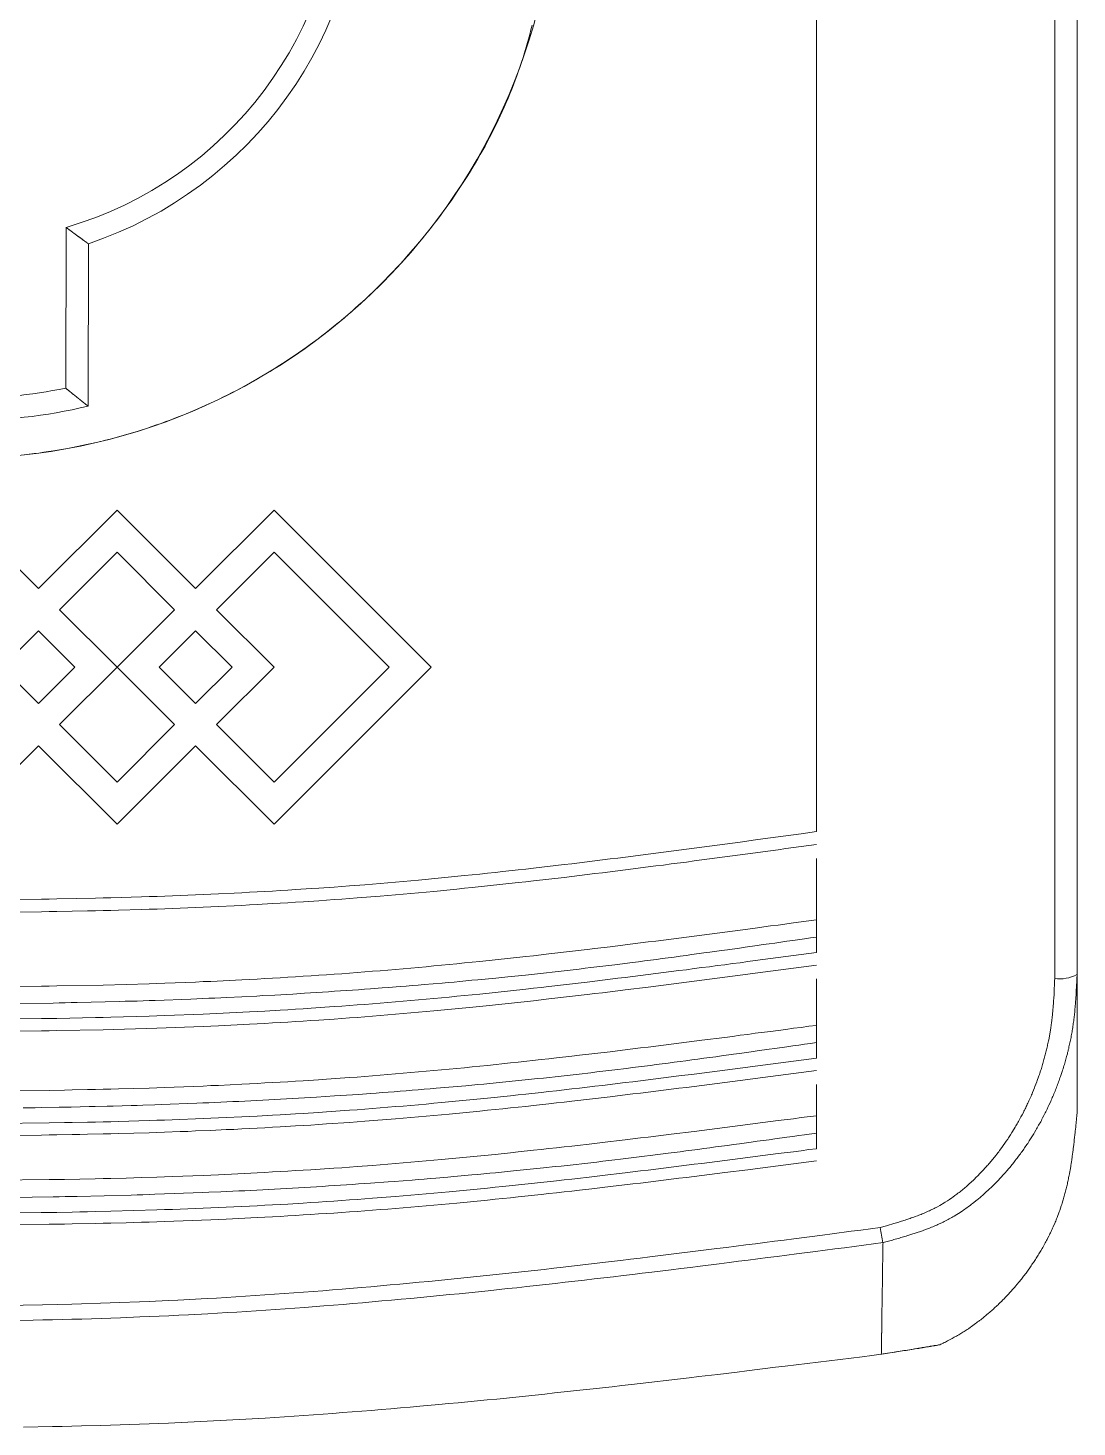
# Model space of a CAD drawing. Header units: millimetres. Extents: x 0 to 1975, y 0 to 1358.
# Drawn here: x 1099.86 to 1113.95, y 646.45 to 665.25 of the extents above; entities that cross this region are included whole.
import ezdxf

# ---------------------------------------------------------------- set-up
doc = ezdxf.new("R2010")
doc.units = ezdxf.units.MM
doc.layers.add('KASTEN', color=1, linetype='Continuous', lineweight=5)

msp = doc.modelspace()

# ---------------------------------------------------------------- linework, layer by layer
at = {"layer": 'KASTEN', "linetype": 'Continuous', "ltscale": 4}
for p, q in [((1113.648, 652.48), (1113.648, 682.458)), ((1113.948, 682.408), (1113.948, 652.531)), ((1110.448, 654.453), (1110.448, 680.486)), ((1100.364, 660.41), (1100.367, 662.571)), ((1100.663, 660.168), (1100.667, 662.35)), ((1099.998, 657.717), (1098.948, 658.767)), ((1099.998, 657.717), (1101.053, 658.772)), ((1102.108, 657.717), (1101.053, 658.772)), ((1102.108, 657.717), (1103.163, 658.772)), ((1105.273, 656.662), (1103.163, 658.772)), ((1100.28, 657.434), (1101.053, 658.207)), ((1101.825, 657.434), (1101.053, 658.207)), ((1102.39, 657.434), (1103.163, 658.207)), ((1104.707, 656.662), (1103.163, 658.207)), ((1101.048, 656.667), (1100.28, 657.434)), ((1101.058, 656.667), (1101.825, 657.434)), ((1103.163, 656.662), (1102.39, 657.434)), ((1099.508, 656.662), (1099.998, 657.152)), ((1100.487, 656.662), (1099.998, 657.152)), ((1101.618, 656.662), (1102.108, 657.152)), ((1102.597, 656.662), (1102.108, 657.152)), ((1099.998, 656.173), (1099.508, 656.662)), ((1099.998, 656.173), (1100.487, 656.662)), ((1100.28, 655.89), (1101.048, 656.657)), ((1101.048, 656.657), (1101.048, 656.667)), ((1101.058, 656.657), (1101.058, 656.667)), ((1101.825, 655.89), (1101.058, 656.657)), ((1102.108, 656.173), (1101.618, 656.662)), ((1102.108, 656.173), (1102.597, 656.662)), ((1102.39, 655.89), (1103.163, 656.662)), ((1103.163, 655.118), (1104.707, 656.662)), ((1103.163, 654.552), (1105.273, 656.662)), ((1101.053, 655.118), (1100.28, 655.89)), ((1101.053, 655.118), (1101.825, 655.89)), ((1103.163, 655.118), (1102.39, 655.89)), ((1098.948, 654.557), (1099.998, 655.607)), ((1101.053, 654.552), (1099.998, 655.607)), ((1101.053, 654.552), (1102.108, 655.607)), ((1103.163, 654.552), (1102.108, 655.607)), ((1110.448, 653.267), (1110.448, 654.093)), ((1110.448, 653.267), (1110.448, 653.036)), ((1110.448, 652.829), (1110.448, 653.036)), ((1110.448, 651.85), (1110.448, 652.473)), ((1113.948, 652.531), (1113.948, 650.668)), ((1110.448, 651.85), (1110.448, 651.618)), ((1110.448, 651.409), (1110.448, 651.617)), ((1110.448, 650.636), (1110.448, 651.054)), ((1110.448, 650.636), (1110.448, 650.402)), ((1110.448, 650.193), (1110.448, 650.402))]:
    msp.add_line(p, q, dxfattribs=at)
for points in [[(1106.628, 665.286), (1106.613, 665.223), (1106.597, 665.161), (1106.58, 665.099), (1106.526, 664.913), (1106.507, 664.852), (1106.487, 664.79), (1106.424, 664.607), (1106.401, 664.547), (1106.378, 664.486), (1106.355, 664.426), (1106.33, 664.366), (1106.306, 664.306), (1106.28, 664.247), (1106.254, 664.187), (1106.228, 664.128), (1106.201, 664.069), (1106.173, 664.01), (1106.145, 663.952), (1106.087, 663.836), (1106.057, 663.778), (1106.026, 663.72), (1105.996, 663.663), (1105.932, 663.549), (1105.9, 663.493), (1105.867, 663.436), (1105.833, 663.38), (1105.799, 663.325), (1105.765, 663.269), (1105.695, 663.159), (1105.659, 663.104), (1105.623, 663.05), (1105.549, 662.942), (1105.435, 662.783), (1105.396, 662.73), (1105.356, 662.678), (1105.317, 662.626), (1105.277, 662.575), (1105.236, 662.523), (1105.195, 662.473), (1105.154, 662.422), (1105.113, 662.372), (1105.071, 662.322), (1105.028, 662.272), (1104.942, 662.174), (1104.899, 662.126), (1104.855, 662.077), (1104.722, 661.935), (1104.631, 661.842), (1104.585, 661.796), (1104.492, 661.705), (1104.445, 661.66), (1104.397, 661.616), (1104.35, 661.572), (1104.302, 661.528), (1104.253, 661.485), (1104.205, 661.442), (1104.156, 661.399), (1104.106, 661.357), (1104.057, 661.315), (1104.007, 661.274), (1103.956, 661.233), (1103.906, 661.193), (1103.855, 661.153), (1103.803, 661.113), (1103.752, 661.074), (1103.648, 660.996), (1103.595, 660.958), (1103.489, 660.884), (1103.435, 660.847), (1103.382, 660.811), (1103.328, 660.775), (1103.273, 660.74), (1103.219, 660.705), (1103.164, 660.67), (1103.108, 660.636), (1103.053, 660.603), (1102.997, 660.569), (1102.941, 660.537), (1102.884, 660.505), (1102.828, 660.473), (1102.714, 660.411), (1102.656, 660.38), (1102.598, 660.351), (1102.541, 660.321), (1102.482, 660.292), (1102.424, 660.264), (1102.306, 660.208), (1102.247, 660.181), (1102.188, 660.155), (1102.068, 660.103), (1101.948, 660.053), (1101.888, 660.029), (1101.827, 660.005), (1101.767, 659.982), (1101.706, 659.96), (1101.644, 659.937), (1101.583, 659.916), (1101.521, 659.895), (1101.46, 659.874), (1101.336, 659.834), (1101.274, 659.815), (1101.211, 659.796), (1101.149, 659.778), (1101.086, 659.76), (1101.024, 659.743), (1100.961, 659.727), (1100.898, 659.71), (1100.834, 659.695), (1100.708, 659.665), (1100.644, 659.651), (1100.581, 659.638), (1100.453, 659.612), (1100.389, 659.6), (1100.197, 659.567), (1100.132, 659.558), (1100.068, 659.548), (1100.003, 659.539), (1099.939, 659.531), (1099.874, 659.523), (1099.81, 659.516)], [(1100.667, 662.35), (1100.666, 662.35), (1100.666, 662.351), (1100.665, 662.351), (1100.665, 662.352), (1100.664, 662.352), (1100.663, 662.353), (1100.662, 662.353), (1100.662, 662.354), (1100.661, 662.354), (1100.661, 662.355), (1100.659, 662.355), (1100.659, 662.356), (1100.658, 662.356), (1100.658, 662.357), (1100.657, 662.357), (1100.656, 662.358), (1100.655, 662.358), (1100.655, 662.359), (1100.654, 662.359), (1100.654, 662.36), (1100.653, 662.36), (1100.652, 662.361), (1100.651, 662.361), (1100.651, 662.362), (1100.65, 662.362), (1100.649, 662.363), (1100.648, 662.363), (1100.648, 662.364), (1100.647, 662.364), (1100.645, 662.366), (1100.644, 662.366), (1100.641, 662.369), (1100.64, 662.369), (1100.64, 662.37), (1100.639, 662.37), (1100.637, 662.372), (1100.636, 662.372), (1100.634, 662.374), (1100.633, 662.374), (1100.633, 662.375), (1100.632, 662.375), (1100.631, 662.376), (1100.63, 662.376), (1100.629, 662.377), (1100.629, 662.378), (1100.628, 662.378), (1100.627, 662.379), (1100.626, 662.379), (1100.626, 662.38), (1100.625, 662.38), (1100.623, 662.382), (1100.622, 662.382), (1100.619, 662.385), (1100.618, 662.385), (1100.617, 662.386), (1100.616, 662.386), (1100.616, 662.387), (1100.615, 662.388), (1100.614, 662.388), (1100.612, 662.39), (1100.611, 662.39), (1100.609, 662.392), (1100.608, 662.392), (1100.608, 662.393), (1100.607, 662.394), (1100.606, 662.394), (1100.604, 662.396), (1100.603, 662.396), (1100.601, 662.398), (1100.6, 662.398), (1100.598, 662.4), (1100.597, 662.4), (1100.594, 662.403), (1100.593, 662.403), (1100.591, 662.405), (1100.59, 662.405), (1100.587, 662.408), (1100.586, 662.408), (1100.583, 662.411), (1100.582, 662.411), (1100.579, 662.414), (1100.578, 662.414), (1100.575, 662.417), (1100.574, 662.417), (1100.571, 662.42), (1100.57, 662.42), (1100.568, 662.422), (1100.566, 662.423), (1100.565, 662.424), (1100.564, 662.424), (1100.56, 662.428), (1100.559, 662.428), (1100.557, 662.43), (1100.555, 662.431), (1100.553, 662.433), (1100.552, 662.433), (1100.548, 662.437), (1100.546, 662.438), (1100.545, 662.438), (1100.541, 662.442), (1100.539, 662.443), (1100.538, 662.443), (1100.534, 662.447), (1100.532, 662.448), (1100.531, 662.449), (1100.53, 662.449), (1100.527, 662.452), (1100.525, 662.453), (1100.521, 662.457), (1100.519, 662.457), (1100.516, 662.46), (1100.514, 662.461), (1100.51, 662.465), (1100.508, 662.465), (1100.505, 662.468), (1100.503, 662.469), (1100.5, 662.472), (1100.498, 662.473), (1100.495, 662.476), (1100.493, 662.476), (1100.49, 662.479), (1100.488, 662.48), (1100.485, 662.483), (1100.483, 662.484), (1100.48, 662.487), (1100.478, 662.488), (1100.476, 662.49), (1100.474, 662.491), (1100.473, 662.491), (1100.471, 662.493), (1100.469, 662.494), (1100.466, 662.497), (1100.464, 662.498), (1100.462, 662.5), (1100.46, 662.501), (1100.458, 662.503), (1100.456, 662.504), (1100.453, 662.507), (1100.451, 662.508), (1100.449, 662.51), (1100.447, 662.511), (1100.445, 662.513), (1100.443, 662.514), (1100.442, 662.514), (1100.44, 662.516), (1100.438, 662.517), (1100.436, 662.519), (1100.434, 662.52), (1100.432, 662.522), (1100.43, 662.523), (1100.428, 662.525), (1100.426, 662.526), (1100.423, 662.529), (1100.421, 662.53), (1100.419, 662.532), (1100.417, 662.533), (1100.415, 662.535), (1100.413, 662.536), (1100.411, 662.538), (1100.409, 662.539), (1100.407, 662.541), (1100.405, 662.542), (1100.403, 662.544), (1100.401, 662.545), (1100.399, 662.547), (1100.397, 662.548), (1100.395, 662.55), (1100.393, 662.551), (1100.39, 662.554), (1100.388, 662.555), (1100.386, 662.557), (1100.384, 662.558), (1100.382, 662.56), (1100.38, 662.561), (1100.378, 662.563), (1100.376, 662.564), (1100.374, 662.566), (1100.372, 662.567), (1100.37, 662.569), (1100.368, 662.57), (1100.367, 662.571)], [(1100.364, 660.41), (1100.368, 660.406), (1100.37, 660.405), (1100.371, 660.404), (1100.373, 660.403), (1100.374, 660.402), (1100.375, 660.4), (1100.377, 660.399), (1100.378, 660.398), (1100.38, 660.397), (1100.384, 660.393), (1100.386, 660.392), (1100.387, 660.391), (1100.389, 660.39), (1100.39, 660.388), (1100.391, 660.387), (1100.393, 660.386), (1100.394, 660.385), (1100.396, 660.384), (1100.397, 660.382), (1100.399, 660.381), (1100.4, 660.38), (1100.402, 660.379), (1100.407, 660.374), (1100.409, 660.373), (1100.41, 660.372), (1100.412, 660.371), (1100.413, 660.369), (1100.415, 660.368), (1100.417, 660.366), (1100.419, 660.365), (1100.423, 660.361), (1100.425, 660.36), (1100.426, 660.359), (1100.428, 660.358), (1100.429, 660.357), (1100.43, 660.355), (1100.432, 660.354), (1100.433, 660.353), (1100.435, 660.352), (1100.436, 660.351), (1100.438, 660.35), (1100.439, 660.348), (1100.441, 660.347), (1100.443, 660.345), (1100.445, 660.344), (1100.449, 660.34), (1100.451, 660.339), (1100.453, 660.337), (1100.455, 660.336), (1100.46, 660.331), (1100.462, 660.33), (1100.463, 660.329), (1100.465, 660.328), (1100.466, 660.326), (1100.468, 660.325), (1100.47, 660.323), (1100.472, 660.322), (1100.473, 660.321), (1100.475, 660.32), (1100.476, 660.319), (1100.477, 660.317), (1100.479, 660.316), (1100.48, 660.315), (1100.482, 660.314), (1100.484, 660.312), (1100.486, 660.311), (1100.487, 660.309), (1100.488, 660.308), (1100.49, 660.307), (1100.491, 660.306), (1100.493, 660.305), (1100.495, 660.303), (1100.497, 660.302), (1100.498, 660.301), (1100.499, 660.299), (1100.501, 660.298), (1100.502, 660.297), (1100.504, 660.296), (1100.506, 660.294), (1100.508, 660.293), (1100.51, 660.291), (1100.512, 660.29), (1100.513, 660.289), (1100.514, 660.287), (1100.516, 660.286), (1100.518, 660.284), (1100.52, 660.283), (1100.522, 660.281), (1100.524, 660.28), (1100.526, 660.278), (1100.528, 660.277), (1100.531, 660.274), (1100.533, 660.273), (1100.535, 660.271), (1100.537, 660.27), (1100.538, 660.268), (1100.54, 660.266), (1100.542, 660.265), (1100.544, 660.263), (1100.546, 660.262), (1100.549, 660.259), (1100.551, 660.258), (1100.555, 660.254), (1100.557, 660.253), (1100.56, 660.25), (1100.562, 660.249), (1100.563, 660.248), (1100.564, 660.248), (1100.566, 660.246), (1100.568, 660.245), (1100.573, 660.24), (1100.575, 660.239), (1100.58, 660.234), (1100.581, 660.234), (1100.583, 660.233), (1100.59, 660.226), (1100.591, 660.226), (1100.592, 660.225), (1100.594, 660.224), (1100.598, 660.22), (1100.599, 660.22), (1100.603, 660.216), (1100.604, 660.216), (1100.608, 660.212), (1100.609, 660.212), (1100.613, 660.208), (1100.614, 660.208), (1100.617, 660.205), (1100.618, 660.205), (1100.619, 660.204), (1100.619, 660.203), (1100.62, 660.202), (1100.621, 660.202), (1100.623, 660.2), (1100.624, 660.2), (1100.629, 660.195), (1100.63, 660.195), (1100.633, 660.192), (1100.634, 660.192), (1100.637, 660.189), (1100.638, 660.189), (1100.639, 660.188), (1100.639, 660.187), (1100.64, 660.187), (1100.642, 660.185), (1100.643, 660.185), (1100.643, 660.184), (1100.644, 660.184), (1100.646, 660.182), (1100.647, 660.182), (1100.647, 660.181), (1100.648, 660.181), (1100.648, 660.18), (1100.649, 660.18), (1100.649, 660.179), (1100.65, 660.179), (1100.652, 660.177), (1100.653, 660.177), (1100.653, 660.176), (1100.654, 660.176), (1100.654, 660.175), (1100.655, 660.175), (1100.657, 660.173), (1100.658, 660.173), (1100.658, 660.172), (1100.659, 660.172), (1100.661, 660.17), (1100.662, 660.17), (1100.662, 660.169), (1100.663, 660.169), (1100.663, 660.168), (1100.664, 660.168)], [(1099.414, 653.539), (1100.036, 653.545), (1100.14, 653.547), (1100.243, 653.548), (1100.761, 653.558), (1100.865, 653.561), (1100.968, 653.563), (1101.383, 653.575), (1101.486, 653.579), (1101.59, 653.582), (1102.107, 653.602), (1102.211, 653.607), (1102.314, 653.611), (1102.728, 653.631), (1102.831, 653.637), (1102.935, 653.642), (1103.038, 653.648), (1103.142, 653.654), (1103.245, 653.66), (1103.348, 653.667), (1103.452, 653.673), (1103.658, 653.687), (1103.762, 653.694), (1103.968, 653.708), (1104.071, 653.716), (1104.175, 653.723), (1104.381, 653.739), (1104.484, 653.748), (1104.587, 653.756), (1104.691, 653.765), (1105.103, 653.801), (1105.721, 653.861), (1105.927, 653.883), (1106.03, 653.893), (1106.133, 653.904), (1106.236, 653.916), (1106.442, 653.938), (1106.545, 653.95), (1106.647, 653.961), (1107.059, 654.009), (1107.162, 654.022), (1107.264, 654.034), (1107.367, 654.047), (1107.47, 654.059), (1107.573, 654.072), (1107.675, 654.085), (1107.778, 654.097), (1107.984, 654.123), (1108.086, 654.136), (1108.189, 654.15), (1108.395, 654.176), (1108.497, 654.19), (1108.6, 654.203), (1108.703, 654.217), (1108.805, 654.23), (1109.011, 654.258), (1109.113, 654.271), (1109.319, 654.299), (1109.421, 654.313), (1109.627, 654.341), (1109.729, 654.355), (1109.935, 654.383), (1110.037, 654.397), (1110.14, 654.411), (1110.242, 654.425), (1110.448, 654.453)], [(1110.448, 654.279), (1110.242, 654.251), (1110.14, 654.238), (1110.037, 654.224), (1109.935, 654.21), (1109.729, 654.182), (1109.627, 654.168), (1109.421, 654.14), (1109.319, 654.126), (1109.216, 654.113), (1109.113, 654.099), (1109.011, 654.085), (1108.908, 654.072), (1108.805, 654.058), (1108.703, 654.044), (1108.497, 654.018), (1108.394, 654.004), (1108.292, 653.991), (1108.086, 653.965), (1107.984, 653.952), (1107.675, 653.913), (1107.573, 653.9), (1107.47, 653.888), (1107.367, 653.875), (1107.264, 653.863), (1107.161, 653.85), (1107.059, 653.838), (1106.647, 653.79), (1106.544, 653.779), (1106.442, 653.767), (1105.824, 653.701), (1105.721, 653.691), (1105.618, 653.68), (1105.309, 653.65), (1105.206, 653.641), (1105.103, 653.631), (1104.794, 653.604), (1104.69, 653.595), (1104.587, 653.586), (1104.278, 653.562), (1104.174, 653.554), (1104.071, 653.546), (1103.968, 653.539), (1103.865, 653.531), (1103.761, 653.524), (1103.555, 653.51), (1103.451, 653.504), (1103.348, 653.497), (1103.245, 653.491), (1103.141, 653.485), (1102.935, 653.473), (1102.831, 653.468), (1102.728, 653.462), (1102.314, 653.442), (1102.211, 653.438), (1102.107, 653.433), (1101.59, 653.413), (1101.486, 653.41), (1101.382, 653.406), (1101.072, 653.397), (1100.968, 653.395), (1100.865, 653.392), (1100.761, 653.39), (1100.657, 653.387), (1100.243, 653.379), (1100.139, 653.378), (1100.036, 653.376), (1099.518, 653.371)], [(1099.414, 652.37), (1100.036, 652.376), (1100.139, 652.378), (1100.243, 652.379), (1100.864, 652.391), (1101.486, 652.409), (1101.589, 652.413), (1101.693, 652.416), (1102.107, 652.432), (1102.21, 652.437), (1102.314, 652.441), (1102.727, 652.461), (1102.831, 652.466), (1102.934, 652.472), (1103.038, 652.478), (1103.244, 652.49), (1103.348, 652.496), (1103.451, 652.502), (1103.554, 652.509), (1103.658, 652.516), (1103.761, 652.522), (1103.864, 652.53), (1103.967, 652.537), (1104.071, 652.544), (1104.483, 652.576), (1104.587, 652.584), (1104.69, 652.593), (1104.793, 652.601), (1104.999, 652.619), (1105.102, 652.629), (1105.205, 652.638), (1105.308, 652.648), (1105.411, 652.657), (1105.617, 652.677), (1105.72, 652.688), (1105.926, 652.708), (1106.544, 652.774), (1106.647, 652.786), (1106.75, 652.797), (1106.852, 652.809), (1107.367, 652.869), (1107.469, 652.882), (1107.675, 652.906), (1107.778, 652.919), (1107.88, 652.932), (1107.983, 652.945), (1108.086, 652.957), (1108.189, 652.97), (1108.291, 652.983), (1108.497, 653.009), (1108.6, 653.023), (1108.702, 653.036), (1108.805, 653.049), (1108.908, 653.063), (1109.01, 653.076), (1109.113, 653.089), (1109.216, 653.103), (1109.318, 653.116), (1109.524, 653.144), (1109.626, 653.157), (1109.832, 653.185), (1109.934, 653.198), (1110.14, 653.226), (1110.242, 653.24), (1110.345, 653.253), (1110.448, 653.267)], [(1110.448, 653.036), (1110.368, 653.025), (1110.289, 653.013), (1110.129, 652.991), (1110.05, 652.979), (1109.97, 652.968), (1109.89, 652.956), (1109.811, 652.945), (1109.731, 652.934), (1109.652, 652.922), (1109.492, 652.9), (1109.413, 652.888), (1109.253, 652.866), (1109.174, 652.855), (1109.014, 652.833), (1108.935, 652.822), (1108.775, 652.8), (1108.696, 652.789), (1108.616, 652.778), (1108.536, 652.768), (1108.456, 652.757), (1108.377, 652.746), (1108.297, 652.736), (1108.217, 652.725), (1108.137, 652.715), (1108.058, 652.705), (1107.978, 652.694), (1107.738, 652.664), (1107.659, 652.654), (1107.579, 652.645), (1107.419, 652.625), (1107.339, 652.616), (1107.259, 652.606), (1107.099, 652.588), (1107.02, 652.579), (1106.7, 652.543), (1106.62, 652.535), (1106.54, 652.526), (1106.3, 652.502), (1106.22, 652.493), (1106.139, 652.486), (1105.899, 652.462), (1105.819, 652.455), (1105.739, 652.447), (1105.659, 652.44), (1105.579, 652.432), (1105.499, 652.425), (1105.418, 652.418), (1105.178, 652.397), (1105.098, 652.391), (1105.017, 652.384), (1104.937, 652.378), (1104.857, 652.371), (1104.697, 652.359), (1104.616, 652.352), (1104.456, 652.34), (1104.375, 652.334), (1104.295, 652.329), (1104.135, 652.317), (1104.054, 652.312), (1103.974, 652.307), (1103.894, 652.301), (1103.813, 652.296), (1103.653, 652.286), (1103.572, 652.281), (1103.412, 652.271), (1103.331, 652.266), (1103.251, 652.262), (1103.171, 652.257), (1103.01, 652.249), (1102.93, 652.244), (1102.528, 652.224), (1102.447, 652.221), (1102.367, 652.217), (1102.286, 652.214), (1102.206, 652.21), (1102.126, 652.207), (1102.045, 652.203), (1101.563, 652.185), (1101.482, 652.183), (1101.321, 652.177), (1101.16, 652.173), (1101.08, 652.17), (1100.517, 652.156), (1100.436, 652.155), (1100.356, 652.153), (1100.276, 652.152), (1100.195, 652.15), (1099.552, 652.142)], [(1099.518, 651.936), (1100.036, 651.941), (1100.139, 651.943), (1100.243, 651.944), (1100.761, 651.954), (1100.864, 651.957), (1100.968, 651.959), (1101.486, 651.974), (1101.589, 651.978), (1101.693, 651.981), (1102.21, 652.001), (1102.831, 652.031), (1102.934, 652.037), (1103.038, 652.042), (1103.244, 652.054), (1103.348, 652.06), (1103.451, 652.067), (1103.554, 652.073), (1103.658, 652.08), (1103.967, 652.101), (1104.071, 652.108), (1104.277, 652.124), (1104.38, 652.131), (1104.484, 652.14), (1104.69, 652.156), (1105.205, 652.201), (1105.411, 652.221), (1105.514, 652.23), (1105.617, 652.24), (1105.72, 652.251), (1105.926, 652.271), (1106.544, 652.337), (1106.647, 652.349), (1106.75, 652.36), (1106.852, 652.372), (1107.367, 652.432), (1107.469, 652.444), (1107.572, 652.457), (1107.675, 652.469), (1107.778, 652.482), (1107.88, 652.494), (1108.189, 652.533), (1108.291, 652.546), (1108.6, 652.585), (1108.702, 652.598), (1108.805, 652.612), (1108.908, 652.625), (1109.01, 652.638), (1109.113, 652.652), (1109.216, 652.665), (1109.318, 652.679), (1109.421, 652.692), (1109.524, 652.706), (1109.626, 652.72), (1109.729, 652.733), (1109.832, 652.747), (1109.934, 652.761), (1110.037, 652.774), (1110.14, 652.788), (1110.242, 652.802), (1110.345, 652.815), (1110.448, 652.829)], [(1110.448, 652.66), (1110.242, 652.632), (1110.14, 652.619), (1109.934, 652.591), (1109.832, 652.578), (1109.729, 652.564), (1109.626, 652.551), (1109.524, 652.537), (1109.421, 652.523), (1109.318, 652.51), (1109.216, 652.496), (1109.01, 652.47), (1108.908, 652.456), (1108.702, 652.43), (1108.6, 652.417), (1108.497, 652.403), (1108.291, 652.377), (1108.189, 652.365), (1107.88, 652.326), (1107.778, 652.314), (1107.675, 652.301), (1107.572, 652.289), (1107.469, 652.276), (1107.367, 652.264), (1106.852, 652.204), (1106.75, 652.193), (1106.647, 652.181), (1105.926, 652.104), (1105.308, 652.044), (1105.205, 652.035), (1105.102, 652.025), (1104.896, 652.007), (1104.793, 651.999), (1104.69, 651.99), (1104.587, 651.982), (1104.483, 651.973), (1104.277, 651.957), (1104.174, 651.95), (1104.071, 651.942), (1103.967, 651.935), (1103.761, 651.921), (1103.657, 651.914), (1103.554, 651.907), (1103.451, 651.901), (1103.348, 651.894), (1103.244, 651.888), (1103.141, 651.882), (1103.037, 651.877), (1102.831, 651.865), (1102.417, 651.845), (1102.314, 651.841), (1102.21, 651.836), (1101.589, 651.812), (1100.864, 651.791), (1100.243, 651.779), (1100.139, 651.778), (1100.036, 651.776), (1099.414, 651.77)], [(1111.302, 649.133), (1111.387, 649.158), (1111.404, 649.162), (1111.489, 649.187), (1111.505, 649.192), (1111.539, 649.202), (1111.556, 649.208), (1111.573, 649.213), (1111.589, 649.218), (1111.606, 649.223), (1111.623, 649.229), (1111.64, 649.234), (1111.656, 649.24), (1111.673, 649.245), (1111.689, 649.251), (1111.706, 649.256), (1111.722, 649.262), (1111.739, 649.268), (1111.755, 649.274), (1111.772, 649.28), (1111.804, 649.292), (1111.821, 649.298), (1111.837, 649.305), (1111.853, 649.311), (1111.869, 649.318), (1111.885, 649.324), (1111.949, 649.352), (1111.964, 649.359), (1111.98, 649.367), (1111.996, 649.374), (1112.011, 649.382), (1112.027, 649.39), (1112.042, 649.397), (1112.057, 649.405), (1112.073, 649.414), (1112.103, 649.43), (1112.163, 649.466), (1112.177, 649.475), (1112.207, 649.493), (1112.221, 649.503), (1112.236, 649.512), (1112.264, 649.532), (1112.279, 649.542), (1112.307, 649.562), (1112.321, 649.573), (1112.335, 649.583), (1112.349, 649.594), (1112.363, 649.604), (1112.376, 649.615), (1112.39, 649.626), (1112.403, 649.637), (1112.417, 649.648), (1112.43, 649.659), (1112.444, 649.67), (1112.457, 649.682), (1112.47, 649.693), (1112.483, 649.705), (1112.496, 649.716), (1112.561, 649.776), (1112.573, 649.788), (1112.586, 649.8), (1112.623, 649.837), (1112.635, 649.85), (1112.647, 649.862), (1112.671, 649.888), (1112.683, 649.9), (1112.719, 649.939), (1112.73, 649.952), (1112.742, 649.965), (1112.753, 649.978), (1112.765, 649.991), (1112.776, 650.004), (1112.787, 650.018), (1112.799, 650.031), (1112.81, 650.044), (1112.821, 650.058), (1112.832, 650.071), (1112.843, 650.085), (1112.853, 650.098), (1112.875, 650.126), (1112.886, 650.139), (1112.896, 650.153), (1112.907, 650.167), (1112.937, 650.209), (1112.948, 650.223), (1112.988, 650.279), (1112.997, 650.294), (1113.017, 650.322), (1113.026, 650.337), (1113.036, 650.351), (1113.045, 650.366), (1113.055, 650.38), (1113.073, 650.41), (1113.082, 650.424), (1113.118, 650.484), (1113.127, 650.498), (1113.136, 650.513), (1113.144, 650.528), (1113.153, 650.543), (1113.161, 650.558), (1113.17, 650.574), (1113.186, 650.604), (1113.195, 650.619), (1113.203, 650.634), (1113.211, 650.65), (1113.227, 650.68), (1113.234, 650.696), (1113.242, 650.711), (1113.25, 650.727), (1113.258, 650.742), (1113.265, 650.758), (1113.273, 650.774), (1113.28, 650.789), (1113.287, 650.805), (1113.295, 650.821), (1113.302, 650.836), (1113.33, 650.9), (1113.337, 650.915), (1113.344, 650.931), (1113.35, 650.947), (1113.364, 650.979), (1113.376, 651.011), (1113.383, 651.028), (1113.407, 651.092), (1113.413, 651.109), (1113.431, 651.157), (1113.437, 651.174), (1113.442, 651.19), (1113.448, 651.207), (1113.458, 651.239), (1113.464, 651.256), (1113.469, 651.272), (1113.479, 651.306), (1113.484, 651.322), (1113.489, 651.339), (1113.494, 651.355), (1113.499, 651.372), (1113.503, 651.389), (1113.508, 651.405), (1113.513, 651.422), (1113.517, 651.439), (1113.521, 651.455), (1113.526, 651.472), (1113.534, 651.506), (1113.538, 651.522), (1113.55, 651.573), (1113.553, 651.59), (1113.561, 651.624), (1113.564, 651.641), (1113.568, 651.657), (1113.595, 651.81), (1113.597, 651.827), (1113.6, 651.845), (1113.602, 651.862), (1113.605, 651.879), (1113.619, 651.998), (1113.62, 652.016), (1113.622, 652.033), (1113.623, 652.05), (1113.625, 652.067), (1113.626, 652.084), (1113.628, 652.101), (1113.629, 652.119), (1113.63, 652.136), (1113.632, 652.153), (1113.634, 652.187), (1113.635, 652.205), (1113.639, 652.273), (1113.64, 652.291), (1113.64, 652.308), (1113.642, 652.342), (1113.643, 652.36), (1113.644, 652.377), (1113.644, 652.394), (1113.646, 652.428), (1113.646, 652.446), (1113.648, 652.48)], [(1113.948, 652.531), (1113.945, 652.474), (1113.945, 652.455), (1113.944, 652.437), (1113.941, 652.38), (1113.94, 652.362), (1113.938, 652.324), (1113.938, 652.305), (1113.936, 652.286), (1113.935, 652.268), (1113.932, 652.211), (1113.931, 652.193), (1113.929, 652.174), (1113.927, 652.136), (1113.925, 652.118), (1113.924, 652.099), (1113.92, 652.061), (1113.918, 652.043), (1113.917, 652.024), (1113.915, 652.005), (1113.913, 651.987), (1113.91, 651.968), (1113.908, 651.949), (1113.906, 651.931), (1113.904, 651.912), (1113.901, 651.893), (1113.898, 651.875), (1113.896, 651.856), (1113.893, 651.837), (1113.89, 651.819), (1113.887, 651.8), (1113.884, 651.782), (1113.881, 651.763), (1113.878, 651.745), (1113.874, 651.726), (1113.871, 651.707), (1113.867, 651.689), (1113.864, 651.67), (1113.856, 651.634), (1113.852, 651.615), (1113.848, 651.597), (1113.844, 651.578), (1113.84, 651.56), (1113.836, 651.541), (1113.831, 651.523), (1113.827, 651.505), (1113.822, 651.487), (1113.818, 651.468), (1113.808, 651.432), (1113.803, 651.413), (1113.778, 651.323), (1113.772, 651.305), (1113.767, 651.287), (1113.761, 651.268), (1113.755, 651.25), (1113.75, 651.232), (1113.744, 651.215), (1113.726, 651.161), (1113.719, 651.143), (1113.707, 651.107), (1113.7, 651.09), (1113.694, 651.072), (1113.687, 651.054), (1113.68, 651.037), (1113.674, 651.019), (1113.667, 651.001), (1113.66, 650.984), (1113.653, 650.966), (1113.646, 650.949), (1113.638, 650.931), (1113.631, 650.914), (1113.624, 650.896), (1113.616, 650.879), (1113.609, 650.862), (1113.601, 650.844), (1113.594, 650.827), (1113.57, 650.776), (1113.562, 650.758), (1113.546, 650.724), (1113.537, 650.707), (1113.529, 650.69), (1113.521, 650.674), (1113.512, 650.657), (1113.504, 650.64), (1113.486, 650.606), (1113.477, 650.59), (1113.469, 650.573), (1113.46, 650.556), (1113.451, 650.54), (1113.441, 650.523), (1113.432, 650.507), (1113.423, 650.49), (1113.414, 650.474), (1113.404, 650.458), (1113.395, 650.441), (1113.375, 650.409), (1113.366, 650.393), (1113.316, 650.313), (1113.305, 650.297), (1113.285, 650.265), (1113.274, 650.25), (1113.264, 650.234), (1113.253, 650.219), (1113.242, 650.203), (1113.232, 650.187), (1113.21, 650.157), (1113.199, 650.141), (1113.188, 650.126), (1113.176, 650.111), (1113.154, 650.081), (1113.142, 650.066), (1113.131, 650.051), (1113.119, 650.036), (1113.108, 650.021), (1113.084, 649.991), (1113.072, 649.977), (1113.048, 649.947), (1113.036, 649.933), (1113.024, 649.918), (1113.012, 649.904), (1112.999, 649.89), (1112.987, 649.875), (1112.974, 649.861), (1112.962, 649.847), (1112.884, 649.763), (1112.871, 649.75), (1112.858, 649.736), (1112.844, 649.723), (1112.831, 649.709), (1112.817, 649.696), (1112.804, 649.682), (1112.79, 649.669), (1112.777, 649.656), (1112.707, 649.591), (1112.693, 649.579), (1112.678, 649.566), (1112.664, 649.554), (1112.65, 649.541), (1112.62, 649.517), (1112.606, 649.505), (1112.546, 649.457), (1112.531, 649.446), (1112.516, 649.434), (1112.486, 649.412), (1112.47, 649.401), (1112.455, 649.39), (1112.439, 649.379), (1112.424, 649.368), (1112.408, 649.358), (1112.393, 649.347), (1112.297, 649.287), (1112.28, 649.278), (1112.264, 649.268), (1112.248, 649.259), (1112.231, 649.25), (1112.215, 649.241), (1112.181, 649.223), (1112.165, 649.215), (1112.148, 649.207), (1112.131, 649.198), (1112.097, 649.182), (1112.08, 649.175), (1112.063, 649.167), (1112.045, 649.159), (1112.011, 649.145), (1111.993, 649.137), (1111.976, 649.13), (1111.958, 649.123), (1111.941, 649.117), (1111.905, 649.103), (1111.888, 649.097), (1111.87, 649.09), (1111.834, 649.078), (1111.816, 649.071), (1111.762, 649.053), (1111.744, 649.048), (1111.69, 649.03), (1111.672, 649.025), (1111.654, 649.019), (1111.636, 649.014), (1111.617, 649.008), (1111.581, 648.998), (1111.562, 648.992), (1111.526, 648.982), (1111.507, 648.977), (1111.489, 648.971), (1111.471, 648.966), (1111.452, 648.961), (1111.434, 648.956), (1111.415, 648.951), (1111.397, 648.946), (1111.378, 648.941), (1111.342, 648.931)], [(1099.414, 650.97), (1100.139, 650.977), (1100.346, 650.981), (1100.45, 650.982), (1100.657, 650.986), (1100.761, 650.989), (1100.864, 650.991), (1100.968, 650.994), (1101.071, 650.996), (1101.485, 651.008), (1101.589, 651.012), (1101.692, 651.015), (1102.21, 651.035), (1102.313, 651.04), (1102.417, 651.044), (1102.727, 651.059), (1102.83, 651.065), (1102.934, 651.07), (1103.037, 651.076), (1103.14, 651.081), (1103.244, 651.087), (1103.347, 651.093), (1103.45, 651.1), (1103.554, 651.106), (1103.76, 651.12), (1103.864, 651.127), (1104.173, 651.148), (1104.277, 651.156), (1104.689, 651.188), (1104.895, 651.206), (1104.999, 651.215), (1105.308, 651.242), (1105.514, 651.262), (1105.617, 651.271), (1105.72, 651.281), (1105.823, 651.292), (1106.029, 651.312), (1106.338, 651.345), (1106.44, 651.356), (1106.749, 651.389), (1106.852, 651.401), (1106.955, 651.412), (1107.161, 651.436), (1107.263, 651.448), (1107.675, 651.496), (1107.777, 651.509), (1107.88, 651.521), (1107.983, 651.534), (1108.086, 651.546), (1108.188, 651.559), (1108.394, 651.585), (1108.497, 651.597), (1108.599, 651.61), (1108.805, 651.636), (1108.907, 651.65), (1109.216, 651.689), (1109.318, 651.702), (1109.421, 651.716), (1109.524, 651.729), (1109.626, 651.743), (1109.832, 651.769), (1109.934, 651.783), (1110.037, 651.796), (1110.14, 651.81), (1110.242, 651.823), (1110.345, 651.837), (1110.448, 651.85)], [(1110.448, 651.618), (1110.368, 651.606), (1110.288, 651.595), (1110.209, 651.584), (1110.129, 651.573), (1110.05, 651.561), (1109.89, 651.539), (1109.811, 651.528), (1109.651, 651.506), (1109.572, 651.494), (1109.412, 651.472), (1109.333, 651.461), (1109.173, 651.439), (1109.094, 651.429), (1108.934, 651.407), (1108.855, 651.396), (1108.775, 651.385), (1108.695, 651.375), (1108.615, 651.364), (1108.536, 651.354), (1108.456, 651.343), (1108.296, 651.323), (1108.217, 651.312), (1107.977, 651.282), (1107.898, 651.272), (1107.738, 651.252), (1107.658, 651.243), (1107.578, 651.233), (1107.498, 651.224), (1107.419, 651.214), (1107.259, 651.196), (1107.179, 651.186), (1107.099, 651.177), (1107.019, 651.169), (1106.779, 651.142), (1106.699, 651.134), (1106.619, 651.125), (1106.059, 651.069), (1105.979, 651.062), (1105.899, 651.054), (1105.818, 651.047), (1105.738, 651.039), (1105.338, 651.004), (1105.257, 650.997), (1105.177, 650.991), (1105.097, 650.984), (1105.017, 650.978), (1104.937, 650.971), (1104.856, 650.965), (1104.776, 650.959), (1104.696, 650.952), (1104.616, 650.946), (1104.535, 650.94), (1104.455, 650.935), (1104.295, 650.923), (1104.214, 650.918), (1104.134, 650.912), (1104.054, 650.907), (1103.973, 650.901), (1103.733, 650.886), (1103.652, 650.881), (1103.492, 650.871), (1103.411, 650.867), (1103.331, 650.862), (1103.25, 650.858), (1103.17, 650.853), (1103.009, 650.845), (1102.929, 650.84), (1102.688, 650.828), (1102.608, 650.825), (1102.447, 650.817), (1102.366, 650.814), (1102.286, 650.81), (1102.206, 650.807), (1102.125, 650.803), (1101.643, 650.785), (1101.562, 650.783), (1101.401, 650.777), (1101.321, 650.775), (1101.241, 650.772), (1100.999, 650.766), (1100.919, 650.763), (1100.758, 650.759), (1100.678, 650.758), (1100.436, 650.752), (1100.356, 650.751), (1100.275, 650.749), (1100.034, 650.746), (1099.954, 650.744), (1099.793, 650.742)], [(1099.414, 650.532), (1100.139, 650.539), (1100.346, 650.543), (1100.45, 650.544), (1100.657, 650.548), (1100.761, 650.551), (1100.864, 650.553), (1100.968, 650.556), (1101.071, 650.558), (1101.485, 650.57), (1101.589, 650.574), (1101.692, 650.577), (1102.313, 650.601), (1102.934, 650.631), (1103.14, 650.643), (1103.244, 650.649), (1103.45, 650.661), (1103.554, 650.667), (1103.76, 650.681), (1103.864, 650.688), (1104.173, 650.709), (1104.277, 650.717), (1104.689, 650.749), (1104.792, 650.758), (1104.896, 650.766), (1105.205, 650.793), (1105.308, 650.803), (1105.411, 650.812), (1106.029, 650.872), (1106.338, 650.905), (1106.441, 650.915), (1106.543, 650.927), (1106.749, 650.949), (1106.852, 650.961), (1106.955, 650.972), (1107.161, 650.996), (1107.263, 651.007), (1107.469, 651.031), (1107.572, 651.044), (1107.675, 651.056), (1107.777, 651.068), (1107.88, 651.081), (1107.983, 651.093), (1108.086, 651.106), (1108.188, 651.118), (1108.497, 651.157), (1108.599, 651.17), (1108.805, 651.196), (1108.907, 651.209), (1109.216, 651.248), (1109.318, 651.262), (1109.524, 651.288), (1109.626, 651.302), (1109.729, 651.315), (1109.832, 651.329), (1109.934, 651.342), (1110.037, 651.355), (1110.14, 651.369), (1110.242, 651.382), (1110.345, 651.396), (1110.448, 651.409)], [(1110.448, 651.243), (1110.345, 651.23), (1110.242, 651.216), (1110.14, 651.203), (1110.037, 651.189), (1109.934, 651.176), (1109.832, 651.163), (1109.729, 651.149), (1109.626, 651.136), (1109.524, 651.123), (1109.421, 651.109), (1109.318, 651.096), (1109.216, 651.083), (1108.907, 651.044), (1108.805, 651.03), (1108.702, 651.017), (1108.599, 651.005), (1108.497, 650.992), (1108.188, 650.953), (1108.086, 650.941), (1107.983, 650.928), (1107.88, 650.916), (1107.777, 650.903), (1107.675, 650.891), (1107.16, 650.831), (1107.058, 650.819), (1106.955, 650.808), (1106.852, 650.796), (1106.646, 650.774), (1106.543, 650.762), (1106.44, 650.751), (1106.338, 650.74), (1106.235, 650.73), (1106.132, 650.719), (1106.029, 650.709), (1105.926, 650.698), (1105.514, 650.658), (1105.411, 650.649), (1105.308, 650.639), (1104.999, 650.612), (1104.895, 650.603), (1104.792, 650.594), (1104.38, 650.562), (1104.276, 650.554), (1104.173, 650.546), (1103.864, 650.525), (1103.76, 650.518), (1103.657, 650.511), (1103.554, 650.505), (1103.45, 650.498), (1103.244, 650.486), (1103.14, 650.48), (1103.037, 650.475), (1102.934, 650.469), (1102.83, 650.464), (1102.727, 650.458), (1102.623, 650.453), (1102.52, 650.449), (1102.313, 650.439), (1102.106, 650.431), (1102.003, 650.426), (1101.899, 650.423), (1101.692, 650.415), (1101.589, 650.412), (1101.485, 650.408), (1101.071, 650.396), (1100.968, 650.394), (1100.864, 650.391), (1100.657, 650.387), (1100.553, 650.384), (1100.45, 650.383), (1100.243, 650.379), (1100.139, 650.378), (1100.036, 650.376), (1099.414, 650.37)], [(1099.414, 649.77), (1100.139, 649.777), (1100.243, 649.779), (1100.346, 649.78), (1100.76, 649.788), (1100.864, 649.791), (1100.967, 649.793), (1101.175, 649.799), (1101.278, 649.801), (1101.382, 649.805), (1101.589, 649.811), (1101.692, 649.815), (1101.796, 649.818), (1102.209, 649.834), (1102.313, 649.839), (1102.416, 649.843), (1102.933, 649.868), (1103.037, 649.874), (1103.14, 649.88), (1103.243, 649.885), (1103.347, 649.891), (1103.45, 649.898), (1103.553, 649.904), (1103.657, 649.91), (1103.966, 649.931), (1104.07, 649.938), (1104.173, 649.946), (1104.276, 649.953), (1104.482, 649.969), (1104.586, 649.977), (1104.792, 649.993), (1105.41, 650.047), (1106.131, 650.117), (1106.337, 650.139), (1106.44, 650.149), (1106.646, 650.171), (1106.749, 650.183), (1106.852, 650.194), (1106.954, 650.205), (1107.057, 650.217), (1107.16, 650.228), (1107.469, 650.264), (1107.571, 650.276), (1107.88, 650.312), (1107.983, 650.325), (1108.085, 650.337), (1108.188, 650.35), (1108.291, 650.362), (1108.394, 650.375), (1108.496, 650.387), (1108.805, 650.426), (1108.907, 650.439), (1109.113, 650.465), (1109.215, 650.478), (1109.524, 650.517), (1109.626, 650.53), (1109.729, 650.543), (1109.832, 650.557), (1109.934, 650.57), (1110.14, 650.596), (1110.242, 650.61), (1110.448, 650.636)], [(1113.948, 650.668), (1113.946, 650.651), (1113.945, 650.634), (1113.941, 650.6), (1113.94, 650.583), (1113.936, 650.549), (1113.935, 650.532), (1113.933, 650.514), (1113.931, 650.497), (1113.93, 650.48), (1113.924, 650.429), (1113.923, 650.412), (1113.911, 650.31), (1113.91, 650.293), (1113.904, 650.242), (1113.901, 650.225), (1113.891, 650.14), (1113.888, 650.123), (1113.884, 650.089), (1113.881, 650.072), (1113.879, 650.056), (1113.876, 650.039), (1113.874, 650.022), (1113.868, 649.988), (1113.866, 649.971), (1113.863, 649.955), (1113.854, 649.904), (1113.851, 649.888), (1113.845, 649.854), (1113.842, 649.838), (1113.839, 649.821), (1113.835, 649.804), (1113.832, 649.788), (1113.828, 649.771), (1113.825, 649.754), (1113.821, 649.738), (1113.818, 649.721), (1113.814, 649.705), (1113.81, 649.688), (1113.806, 649.672), (1113.802, 649.655), (1113.798, 649.639), (1113.794, 649.622), (1113.79, 649.606), (1113.785, 649.59), (1113.781, 649.573), (1113.776, 649.557), (1113.772, 649.541), (1113.767, 649.524), (1113.762, 649.508), (1113.758, 649.492), (1113.748, 649.46), (1113.743, 649.443), (1113.737, 649.427), (1113.727, 649.395), (1113.715, 649.363), (1113.71, 649.347), (1113.68, 649.267), (1113.674, 649.252), (1113.667, 649.236), (1113.661, 649.22), (1113.654, 649.204), (1113.648, 649.189), (1113.634, 649.157), (1113.627, 649.142), (1113.62, 649.126), (1113.613, 649.111), (1113.606, 649.095), (1113.599, 649.08), (1113.591, 649.064), (1113.584, 649.049), (1113.576, 649.034), (1113.569, 649.018), (1113.553, 648.988), (1113.546, 648.973), (1113.538, 648.958), (1113.53, 648.942), (1113.521, 648.927), (1113.497, 648.882), (1113.488, 648.867), (1113.48, 648.853), (1113.462, 648.823), (1113.454, 648.808), (1113.445, 648.793), (1113.436, 648.779), (1113.427, 648.764), (1113.418, 648.75), (1113.409, 648.735), (1113.399, 648.721), (1113.39, 648.706), (1113.381, 648.692), (1113.371, 648.677), (1113.362, 648.663), (1113.352, 648.649), (1113.343, 648.635), (1113.333, 648.62), (1113.273, 648.536), (1113.263, 648.523), (1113.252, 648.509), (1113.242, 648.495), (1113.231, 648.481), (1113.221, 648.468), (1113.21, 648.454), (1113.2, 648.441), (1113.189, 648.427), (1113.178, 648.414), (1113.167, 648.4), (1113.123, 648.348), (1113.112, 648.334), (1113.101, 648.321), (1113.089, 648.309), (1113.078, 648.296), (1113.066, 648.283), (1113.055, 648.27), (1113.043, 648.257), (1113.032, 648.245), (1113.008, 648.219), (1112.984, 648.195), (1112.972, 648.182), (1112.948, 648.158), (1112.936, 648.145), (1112.912, 648.121), (1112.899, 648.109), (1112.887, 648.097), (1112.874, 648.086), (1112.862, 648.074), (1112.849, 648.062), (1112.837, 648.051), (1112.824, 648.039), (1112.811, 648.028), (1112.798, 648.016), (1112.786, 648.005), (1112.773, 647.994), (1112.76, 647.982), (1112.734, 647.96), (1112.72, 647.949), (1112.707, 647.938), (1112.694, 647.928), (1112.681, 647.917), (1112.667, 647.906), (1112.654, 647.896), (1112.64, 647.885), (1112.627, 647.875), (1112.613, 647.865), (1112.599, 647.854), (1112.586, 647.844), (1112.53, 647.804), (1112.516, 647.795), (1112.488, 647.775), (1112.474, 647.766), (1112.459, 647.757), (1112.445, 647.747), (1112.431, 647.738), (1112.416, 647.729), (1112.402, 647.72), (1112.387, 647.711), (1112.373, 647.702), (1112.358, 647.693), (1112.344, 647.685), (1112.329, 647.676), (1112.314, 647.668), (1112.299, 647.659), (1112.284, 647.651), (1112.27, 647.643), (1112.225, 647.619), (1112.209, 647.611), (1112.194, 647.603), (1112.179, 647.596), (1112.164, 647.588), (1112.149, 647.581), (1112.133, 647.573), (1112.118, 647.566), (1112.103, 647.558)], [(1110.448, 650.402), (1110.288, 650.38), (1110.209, 650.369), (1110.129, 650.358), (1110.05, 650.347), (1109.89, 650.325), (1109.811, 650.314), (1109.651, 650.292), (1109.572, 650.281), (1109.412, 650.259), (1109.333, 650.248), (1109.253, 650.238), (1109.093, 650.216), (1109.014, 650.205), (1108.934, 650.195), (1108.854, 650.184), (1108.775, 650.174), (1108.695, 650.163), (1108.615, 650.153), (1108.535, 650.142), (1108.456, 650.132), (1108.216, 650.102), (1108.137, 650.092), (1107.817, 650.052), (1107.738, 650.043), (1107.658, 650.033), (1107.578, 650.024), (1107.498, 650.014), (1107.018, 649.96), (1106.939, 649.952), (1106.779, 649.934), (1106.379, 649.894), (1106.298, 649.886), (1106.138, 649.87), (1106.058, 649.863), (1105.978, 649.855), (1105.898, 649.848), (1105.818, 649.84), (1105.578, 649.819), (1105.497, 649.812), (1105.337, 649.798), (1105.257, 649.792), (1105.177, 649.785), (1105.097, 649.779), (1105.016, 649.772), (1104.776, 649.754), (1104.695, 649.748), (1104.455, 649.73), (1104.374, 649.724), (1104.294, 649.719), (1104.214, 649.713), (1104.134, 649.708), (1104.053, 649.703), (1103.973, 649.697), (1103.893, 649.692), (1103.812, 649.687), (1103.652, 649.677), (1103.571, 649.673), (1103.411, 649.663), (1103.33, 649.659), (1103.25, 649.654), (1103.089, 649.646), (1103.009, 649.641), (1102.768, 649.629), (1102.688, 649.626), (1102.446, 649.614), (1102.286, 649.608), (1102.205, 649.604), (1101.562, 649.58), (1101.482, 649.578), (1101.401, 649.575), (1101.321, 649.573), (1101.24, 649.57), (1100.516, 649.552), (1100.436, 649.551), (1100.356, 649.549), (1100.275, 649.548), (1100.195, 649.546), (1099.632, 649.539)], [(1099.518, 649.33), (1100.035, 649.335), (1100.139, 649.337), (1100.243, 649.338), (1100.45, 649.342), (1100.553, 649.343), (1100.657, 649.345), (1100.76, 649.348), (1100.967, 649.352), (1101.589, 649.37), (1101.692, 649.374), (1101.796, 649.377), (1102.209, 649.393), (1102.313, 649.398), (1102.416, 649.402), (1102.933, 649.427), (1103.037, 649.433), (1103.14, 649.438), (1103.243, 649.444), (1103.347, 649.45), (1103.553, 649.462), (1103.657, 649.469), (1103.76, 649.476), (1103.863, 649.482), (1103.966, 649.489), (1104.07, 649.496), (1104.173, 649.504), (1104.276, 649.511), (1104.379, 649.519), (1104.483, 649.527), (1104.792, 649.551), (1104.895, 649.56), (1104.998, 649.568), (1105.204, 649.586), (1105.307, 649.596), (1105.513, 649.614), (1106.028, 649.664), (1106.131, 649.675), (1106.234, 649.685), (1106.955, 649.762), (1107.057, 649.774), (1107.16, 649.785), (1107.469, 649.821), (1107.571, 649.833), (1107.88, 649.869), (1107.983, 649.882), (1108.085, 649.894), (1108.188, 649.906), (1108.394, 649.932), (1108.496, 649.944), (1108.805, 649.983), (1108.907, 649.996), (1109.01, 650.008), (1109.113, 650.021), (1109.215, 650.034), (1109.318, 650.048), (1109.524, 650.074), (1109.626, 650.087), (1109.832, 650.113), (1109.934, 650.127), (1110.14, 650.153), (1110.242, 650.166), (1110.345, 650.18), (1110.448, 650.193)], [(1110.448, 650.029), (1110.242, 650.003), (1110.14, 649.99), (1110.037, 649.977), (1109.934, 649.963), (1109.832, 649.95), (1109.626, 649.924), (1109.524, 649.911), (1109.215, 649.872), (1109.113, 649.859), (1108.907, 649.833), (1108.805, 649.82), (1108.702, 649.807), (1108.599, 649.795), (1108.496, 649.782), (1108.394, 649.769), (1108.291, 649.757), (1108.188, 649.744), (1108.085, 649.732), (1107.983, 649.719), (1107.571, 649.671), (1107.469, 649.659), (1107.263, 649.635), (1107.16, 649.624), (1107.057, 649.612), (1106.954, 649.601), (1106.852, 649.59), (1106.749, 649.578), (1106.44, 649.545), (1106.337, 649.535), (1106.234, 649.524), (1106.131, 649.514), (1106.028, 649.503), (1105.616, 649.463), (1105.513, 649.454), (1105.41, 649.444), (1104.895, 649.399), (1104.792, 649.391), (1104.689, 649.382), (1104.586, 649.374), (1104.482, 649.366), (1104.379, 649.359), (1104.276, 649.351), (1104.173, 649.344), (1104.07, 649.336), (1103.966, 649.329), (1103.863, 649.322), (1103.76, 649.316), (1103.657, 649.309), (1103.553, 649.303), (1103.45, 649.296), (1103.347, 649.29), (1103.243, 649.284), (1103.14, 649.279), (1103.037, 649.273), (1102.933, 649.267), (1102.52, 649.247), (1102.416, 649.243), (1102.313, 649.238), (1101.692, 649.214), (1101.485, 649.208), (1101.381, 649.204), (1101.278, 649.201), (1101.174, 649.199), (1100.967, 649.193), (1100.864, 649.191), (1100.76, 649.188), (1100.45, 649.182), (1100.346, 649.181), (1100.139, 649.177), (1099.414, 649.17)], [(1099.533, 648.088), (1100.053, 648.096), (1100.443, 648.105), (1100.962, 648.121), (1101.482, 648.141), (1101.742, 648.153), (1101.871, 648.159), (1102.261, 648.18), (1102.39, 648.187), (1102.65, 648.203), (1102.779, 648.211), (1102.909, 648.219), (1103.039, 648.228), (1103.168, 648.237), (1103.298, 648.246), (1103.427, 648.255), (1103.557, 648.265), (1103.686, 648.275), (1103.816, 648.285), (1103.945, 648.295), (1104.075, 648.306), (1104.333, 648.328), (1104.463, 648.339), (1104.592, 648.35), (1104.721, 648.362), (1104.851, 648.374), (1105.109, 648.398), (1105.239, 648.41), (1105.626, 648.449), (1105.756, 648.462), (1106.014, 648.488), (1106.401, 648.53), (1106.531, 648.544), (1106.789, 648.572), (1106.918, 648.587), (1107.047, 648.601), (1107.692, 648.676), (1107.821, 648.692), (1107.95, 648.707), (1108.079, 648.723), (1108.208, 648.738), (1109.111, 648.85), (1109.24, 648.867), (1109.369, 648.883), (1109.498, 648.9), (1109.627, 648.916), (1109.755, 648.933), (1109.884, 648.949), (1110.013, 648.966), (1110.142, 648.982), (1110.529, 649.033), (1110.658, 649.049), (1110.916, 649.083), (1111.044, 649.1), (1111.173, 649.117), (1111.302, 649.133)], [(1111.342, 648.931), (1111.212, 648.914), (1110.954, 648.88), (1110.824, 648.863), (1110.695, 648.846), (1110.566, 648.83), (1110.436, 648.813), (1110.178, 648.779), (1110.049, 648.763), (1109.919, 648.746), (1109.79, 648.73), (1109.661, 648.713), (1109.531, 648.697), (1109.402, 648.68), (1109.273, 648.664), (1109.143, 648.647), (1108.885, 648.615), (1108.755, 648.599), (1108.626, 648.583), (1108.496, 648.567), (1108.238, 648.535), (1108.108, 648.52), (1107.979, 648.504), (1107.849, 648.489), (1107.72, 648.473), (1107.591, 648.458), (1107.461, 648.443), (1107.332, 648.428), (1107.202, 648.413), (1107.073, 648.398), (1106.943, 648.384), (1106.814, 648.369), (1106.684, 648.355), (1106.555, 648.341), (1106.425, 648.326), (1106.296, 648.313), (1106.036, 648.285), (1105.907, 648.272), (1105.777, 648.258), (1105.648, 648.245), (1105.518, 648.232), (1105.388, 648.22), (1105.259, 648.207), (1105.129, 648.195), (1104.999, 648.182), (1104.87, 648.17), (1104.74, 648.158), (1104.61, 648.147), (1104.48, 648.135), (1104.35, 648.124), (1104.221, 648.113), (1104.091, 648.102), (1103.961, 648.092), (1103.831, 648.081), (1103.571, 648.061), (1103.441, 648.052), (1103.312, 648.042), (1103.052, 648.024), (1102.922, 648.016), (1102.792, 648.007), (1102.661, 647.999), (1102.531, 647.991), (1102.401, 647.984), (1102.271, 647.976), (1102.011, 647.962), (1101.881, 647.956), (1101.75, 647.949), (1101.62, 647.943), (1101.49, 647.938), (1101.36, 647.932), (1101.099, 647.922), (1100.969, 647.918), (1100.838, 647.913), (1100.578, 647.905), (1100.447, 647.902), (1100.317, 647.898), (1100.187, 647.895), (1100.056, 647.893), (1099.926, 647.89), (1099.534, 647.884)], [(1111.319, 647.431), (1111.319, 647.438), (1111.32, 647.445), (1111.32, 647.505), (1111.321, 647.512), (1111.321, 647.579), (1111.322, 647.586), (1111.322, 647.646), (1111.323, 647.653), (1111.323, 647.714), (1111.324, 647.72), (1111.324, 647.781), (1111.325, 647.787), (1111.325, 647.855), (1111.326, 647.861), (1111.326, 647.922), (1111.327, 647.929), (1111.327, 647.989), (1111.328, 647.996), (1111.328, 648.056), (1111.329, 648.063), (1111.329, 648.123), (1111.33, 648.13), (1111.33, 648.191), (1111.331, 648.197), (1111.331, 648.258), (1111.332, 648.265), (1111.332, 648.325), (1111.333, 648.332), (1111.333, 648.392), (1111.334, 648.399), (1111.334, 648.46), (1111.335, 648.466), (1111.335, 648.527), (1111.336, 648.534), (1111.336, 648.594), (1111.337, 648.601), (1111.337, 648.661), (1111.338, 648.668), (1111.338, 648.722), (1111.339, 648.729), (1111.339, 648.789), (1111.34, 648.796), (1111.34, 648.857), (1111.341, 648.863), (1111.341, 648.917), (1111.342, 648.924), (1111.342, 648.931)], [(1112.103, 647.558), (1112.098, 647.557), (1112.093, 647.557), (1112.089, 647.556), (1112.079, 647.554), (1112.075, 647.554), (1112.06, 647.551), (1112.056, 647.55), (1112.051, 647.55), (1112.046, 647.549), (1112.042, 647.548), (1112.037, 647.547), (1112.032, 647.547), (1112.028, 647.546), (1112.013, 647.543), (1112.009, 647.543), (1111.999, 647.541), (1111.995, 647.54), (1111.99, 647.54), (1111.98, 647.538), (1111.976, 647.537), (1111.971, 647.536), (1111.966, 647.536), (1111.962, 647.535), (1111.952, 647.533), (1111.947, 647.533), (1111.943, 647.532), (1111.933, 647.53), (1111.929, 647.529), (1111.924, 647.529), (1111.914, 647.527), (1111.91, 647.526), (1111.905, 647.526), (1111.895, 647.524), (1111.891, 647.523), (1111.886, 647.522), (1111.881, 647.522), (1111.871, 647.52), (1111.867, 647.519), (1111.862, 647.519), (1111.852, 647.517), (1111.848, 647.516), (1111.843, 647.515), (1111.838, 647.515), (1111.828, 647.513), (1111.824, 647.512), (1111.819, 647.511), (1111.814, 647.511), (1111.799, 647.508), (1111.795, 647.508), (1111.775, 647.504), (1111.77, 647.504), (1111.766, 647.503), (1111.751, 647.5), (1111.746, 647.5), (1111.731, 647.497), (1111.727, 647.496), (1111.722, 647.496), (1111.702, 647.492), (1111.697, 647.492), (1111.677, 647.488), (1111.672, 647.488), (1111.652, 647.484), (1111.647, 647.484), (1111.627, 647.48), (1111.622, 647.48), (1111.602, 647.476), (1111.597, 647.476), (1111.577, 647.472), (1111.572, 647.472), (1111.552, 647.468), (1111.547, 647.468), (1111.541, 647.467), (1111.521, 647.463), (1111.516, 647.463), (1111.506, 647.461), (1111.5, 647.46), (1111.495, 647.459), (1111.49, 647.459), (1111.47, 647.455), (1111.464, 647.455), (1111.439, 647.45), (1111.433, 647.45), (1111.413, 647.446), (1111.408, 647.446), (1111.402, 647.445), (1111.382, 647.441), (1111.376, 647.441), (1111.356, 647.437), (1111.351, 647.437), (1111.345, 647.436), (1111.325, 647.432), (1111.319, 647.432)], [(1111.319, 647.432), (1111.19, 647.416), (1111.061, 647.399), (1110.029, 647.271), (1109.899, 647.256), (1109.512, 647.208), (1109.383, 647.193), (1109.125, 647.161), (1108.867, 647.131), (1108.737, 647.115), (1107.963, 647.025), (1107.833, 647.01), (1107.704, 646.996), (1107.575, 646.981), (1107.446, 646.967), (1107.316, 646.953), (1106.929, 646.911), (1106.799, 646.897), (1106.67, 646.883), (1106.541, 646.87), (1106.411, 646.857), (1106.282, 646.843), (1106.153, 646.83), (1106.023, 646.818), (1105.765, 646.792), (1105.635, 646.78), (1105.506, 646.768), (1105.376, 646.756), (1105.118, 646.732), (1104.988, 646.721), (1104.859, 646.71), (1104.729, 646.699), (1104.6, 646.688), (1104.47, 646.677), (1104.34, 646.667), (1104.211, 646.657), (1104.081, 646.647), (1103.952, 646.637), (1103.822, 646.627), (1103.692, 646.618), (1103.563, 646.609), (1103.303, 646.591), (1103.173, 646.583), (1103.044, 646.575), (1102.784, 646.559), (1102.264, 646.531), (1101.745, 646.507), (1101.355, 646.492), (1101.225, 646.488), (1101.095, 646.483), (1100.835, 646.475), (1100.574, 646.469), (1100.444, 646.465), (1100.314, 646.463), (1100.184, 646.46), (1099.794, 646.454)]]:
    msp.add_lwpolyline(points, dxfattribs=at)
msp.add_circle((1098.948, 667.469), 8, dxfattribs=at)
for centre, radius, start, end in [((1098.948, 667.469), 5.4, 288.5616, 71.6504), ((1098.948, 667.469), 5.1, 286.1581, 74.0672), ((1098.948, 667.469), 7.2, 258.5436, 281.343), ((1098.948, 667.469), 7.5, 256.6682, 283.2246), ((1113.72, 652.963), 0.488, 261.4146, 297.7232), ((1115.225, 649.79), 3.978, 189.5044, 192.48)]:
    msp.add_arc(centre, radius, start, end, dxfattribs=at)

doc.saveas('drawing.dxf')
